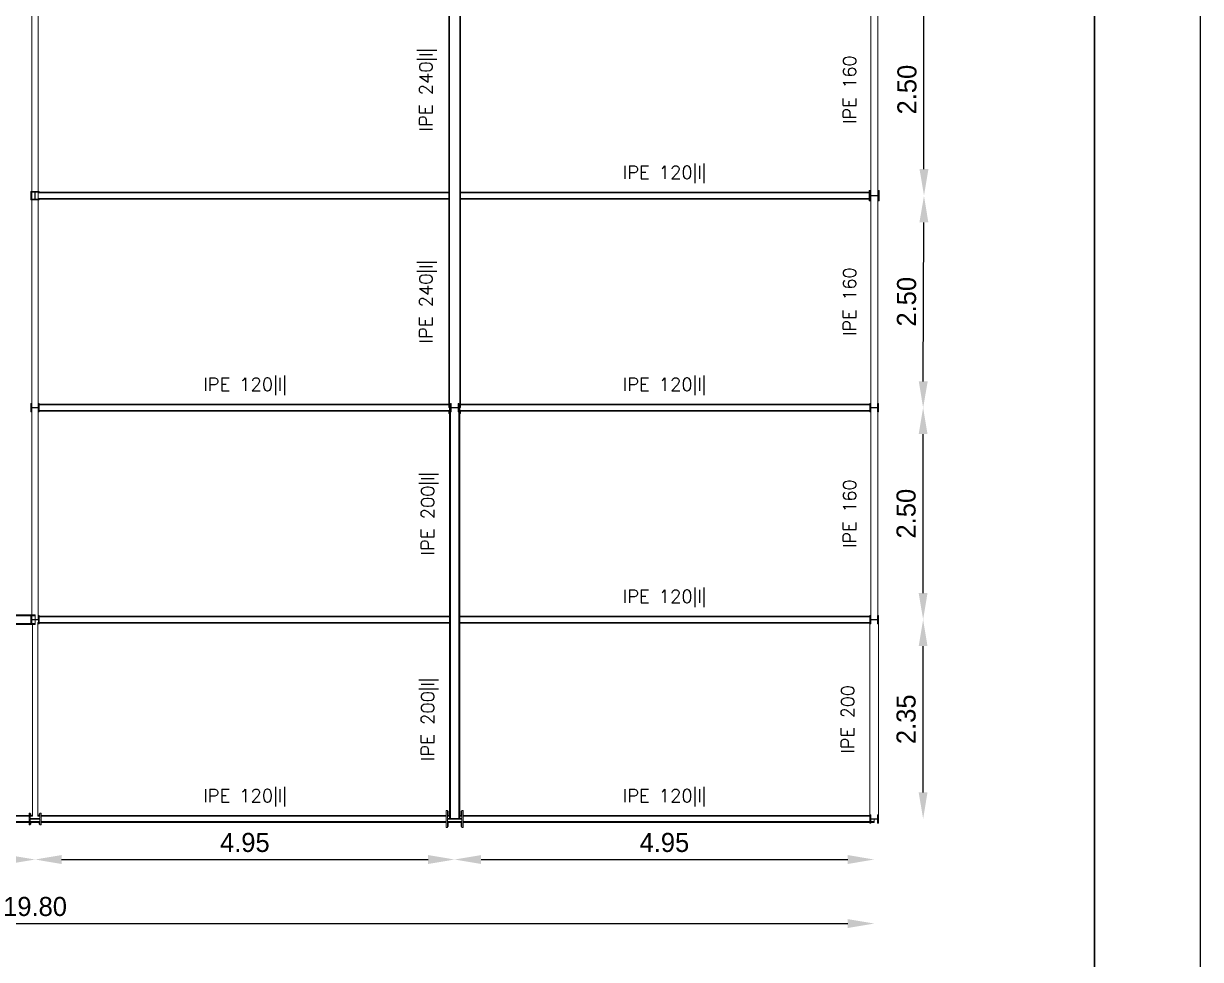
# Model space of a CAD drawing. Header units: inches. Extents: x 72863 to 72995, y 49095 to 49225.
# Drawn here: x 72983.54 to 72994.65, y 49207.05 to 49215.88 of the extents above; entities that cross this region are included whole.
import ezdxf
from ezdxf.enums import TextEntityAlignment as Align

# ---------------------------------------------------------------- set-up
doc = ezdxf.new("R2010")
doc.units = ezdxf.units.IN
doc.layers.get('0').update_dxf_attribs({"lineweight": 15})
for name, color, linetype, lineweight in [('BARRAS_DE_ACERO', 7, 'Continuous', 9), ('Cotas', 200, 'Continuous', 9), ('REFERENCIA_DE_LAS_BARRAS', 2, 'Continuous', 9)]:
    doc.layers.add(name, color=color, linetype=linetype, lineweight=lineweight)
doc.layers.add('VG', color=7, linetype='Continuous')
doc.styles.add('CYPETXT', font='romans__.ttf', dxfattribs={"height": 0.2})
doc.styles.add('RomanS', font='')
doc.styles.get('RomanS').set_extended_font_data('Porsche')
doc.dimstyles.new('100-color', dxfattribs={"dimtxt": 0.18, "dimasz": 0.25, "dimexe": 0, "dimexo": 0.5, "dimgap": 0.07, "dimtad": 1, "dimlfac": 1.25, "dimzin": 4, "dimdsep": 46, "dimtxsty": 'RomanS', "dimcen": 0.1, "dimse1": 1, "dimse2": 1, "dimadec": 0, "dimazin": 0, "dimtfac": 1, "dimtix": 1, "dimtmove": 2, "dimatfit": 3, "dimfxl": 1, "dimtvp": 1.058824, "dimtolj": 1, "dimtzin": 1, "dimarcsym": 0})

# ---------------------------------------------------------------- blocks, each defined once
blk = doc.blocks.new('PLANTILLA')
at = {"layer": 'VG'}
for p, q in [((72904.71, 49195.011), (72904.71, 49224.711)), ((72903.71, 49223.711), (72903.71, 49196.011))]:
    blk.add_line(p, q, dxfattribs=at)
blk.add_lwpolyline([(72903.71, 49199.561), (72903.71, 49223.711), (72864.71, 49223.711), (72864.71, 49196.011), (72885.71, 49196.011), (72885.71, 49199.611)], dxfattribs=at)
blk = doc.blocks.new('*D228')
at = {"layer": 'Cotas', "color": 0, "lineweight": -2, "transparency": 16777216}
blk.add_line((72979.938, 49207.996), (72983.398, 49207.996), dxfattribs=at)
at = {"layer": 'Cotas', "color": 0, "transparency": 16777216}
for points in [[(72979.938, 49208.038), (72979.938, 49207.954), (72979.688, 49207.996)], [(72983.398, 49208.038), (72983.398, 49207.954), (72983.648, 49207.996)]]:
    blk.add_solid(points, dxfattribs=at)
at = {"layer": 'Defpoints', "color": 0, "transparency": 16777216}
for p in [(72979.688, 49208.345), (72983.648, 49208.345), (72983.648, 49207.996)]:
    blk.add_point(p, dxfattribs=at)
at = {"layer": 'Cotas', "color": 0, "transparency": 16777216, "insert": (72981.668, 49208.156), "char_height": 0.18, "attachment_point": 5, "style": 'RomanS'}
blk.add_mtext('\\A1;4.95', dxfattribs=at)
blk = doc.blocks.new('*D229')
at = {"layer": 'Cotas', "color": 0, "lineweight": -2, "transparency": 16777216}
blk.add_line((72983.898, 49207.996), (72987.358, 49207.996), dxfattribs=at)
at = {"layer": 'Cotas', "color": 0, "transparency": 16777216}
for points in [[(72983.898, 49208.038), (72983.898, 49207.954), (72983.648, 49207.996)], [(72987.358, 49208.038), (72987.358, 49207.954), (72987.608, 49207.996)]]:
    blk.add_solid(points, dxfattribs=at)
at = {"layer": 'Defpoints', "color": 0, "transparency": 16777216}
for p in [(72983.648, 49208.345), (72987.608, 49208.345), (72987.608, 49207.996)]:
    blk.add_point(p, dxfattribs=at)
at = {"layer": 'Cotas', "color": 0, "transparency": 16777216, "insert": (72985.628, 49208.156), "char_height": 0.18, "attachment_point": 5, "style": 'RomanS'}
blk.add_mtext('\\A1;4.95', dxfattribs=at)
blk = doc.blocks.new('*D230')
at = {"layer": 'Cotas', "color": 0, "lineweight": -2, "transparency": 16777216}
blk.add_line((72987.858, 49207.996), (72991.318, 49207.996), dxfattribs=at)
at = {"layer": 'Cotas', "color": 0, "transparency": 16777216}
for points in [[(72987.858, 49208.038), (72987.858, 49207.954), (72987.608, 49207.996)], [(72991.318, 49208.038), (72991.318, 49207.954), (72991.568, 49207.996)]]:
    blk.add_solid(points, dxfattribs=at)
at = {"layer": 'Defpoints', "color": 0, "transparency": 16777216}
for p in [(72987.608, 49208.345), (72991.568, 49208.345), (72991.568, 49207.996)]:
    blk.add_point(p, dxfattribs=at)
at = {"layer": 'Cotas', "color": 0, "transparency": 16777216, "insert": (72989.588, 49208.156), "char_height": 0.18, "attachment_point": 5, "style": 'RomanS'}
blk.add_mtext('\\A1;4.95', dxfattribs=at)
blk = doc.blocks.new('*D231')
at = {"layer": 'Cotas', "color": 0, "lineweight": -2, "transparency": 16777216}
blk.add_line((72992.03, 49208.629), (72992.03, 49210.009), dxfattribs=at)
at = {"layer": 'Cotas', "color": 0, "transparency": 16777216}
for points in [[(72991.988, 49210.009), (72992.071, 49210.009), (72992.03, 49210.259)], [(72991.988, 49208.629), (72992.071, 49208.629), (72992.03, 49208.379)]]:
    blk.add_solid(points, dxfattribs=at)
at = {"layer": 'Defpoints', "color": 0, "transparency": 16777216}
for p in [(72991.608, 49210.259), (72992.03, 49210.259), (72991.608, 49208.379)]:
    blk.add_point(p, dxfattribs=at)
at = {"layer": 'Cotas', "color": 0, "transparency": 16777216, "insert": (72991.87, 49209.319), "char_height": 0.18, "attachment_point": 5, "rotation": 90, "style": 'RomanS'}
blk.add_mtext('\\A1;2.35', dxfattribs=at)
blk = doc.blocks.new('*D232')
at = {"layer": 'Cotas', "color": 0, "lineweight": -2, "transparency": 16777216}
blk.add_line((72992.03, 49210.509), (72992.03, 49212.009), dxfattribs=at)
at = {"layer": 'Cotas', "color": 0, "transparency": 16777216}
for points in [[(72991.988, 49212.009), (72992.071, 49212.009), (72992.03, 49212.259)], [(72991.988, 49210.509), (72992.071, 49210.509), (72992.03, 49210.259)]]:
    blk.add_solid(points, dxfattribs=at)
at = {"layer": 'Defpoints', "color": 0, "transparency": 16777216}
for p in [(72991.608, 49212.259), (72992.03, 49212.259), (72991.608, 49210.259)]:
    blk.add_point(p, dxfattribs=at)
at = {"layer": 'Cotas', "color": 0, "transparency": 16777216, "insert": (72991.87, 49211.259), "char_height": 0.18, "attachment_point": 5, "rotation": 90, "style": 'RomanS'}
blk.add_mtext('\\A1;2.50', dxfattribs=at)
blk = doc.blocks.new('*D233')
at = {"layer": 'Cotas', "color": 0, "lineweight": -2, "transparency": 16777216}
blk.add_line((72992.031, 49212.507), (72992.037, 49214.007), dxfattribs=at)
at = {"layer": 'Cotas', "color": 0, "transparency": 16777216}
for points in [[(72991.995, 49214.007), (72992.079, 49214.007), (72992.038, 49214.257)], [(72991.989, 49212.507), (72992.073, 49212.507), (72992.03, 49212.257)]]:
    blk.add_solid(points, dxfattribs=at)
at = {"layer": 'Defpoints', "color": 0, "transparency": 16777216}
for p in [(72991.616, 49214.259), (72992.038, 49214.257), (72991.608, 49212.259)]:
    blk.add_point(p, dxfattribs=at)
at = {"layer": 'Cotas', "color": 0, "transparency": 16777216, "insert": (72991.874, 49213.258), "char_height": 0.18, "attachment_point": 5, "rotation": 89.7708, "style": 'RomanS'}
blk.add_mtext('\\A1;2.50', dxfattribs=at)
blk = doc.blocks.new('*D234')
at = {"layer": 'Cotas', "color": 0, "lineweight": -2, "transparency": 16777216}
blk.add_line((72992.038, 49214.509), (72992.038, 49216.009), dxfattribs=at)
at = {"layer": 'Cotas', "color": 0, "transparency": 16777216}
for points in [[(72991.996, 49216.009), (72992.08, 49216.009), (72992.038, 49216.259)], [(72991.996, 49214.509), (72992.08, 49214.509), (72992.038, 49214.259)]]:
    blk.add_solid(points, dxfattribs=at)
at = {"layer": 'Defpoints', "color": 0, "transparency": 16777216}
for p in [(72991.616, 49216.259), (72992.038, 49216.259), (72991.616, 49214.259)]:
    blk.add_point(p, dxfattribs=at)
at = {"layer": 'Cotas', "color": 0, "transparency": 16777216, "insert": (72991.878, 49215.259), "char_height": 0.18, "attachment_point": 5, "rotation": 90, "style": 'RomanS'}
blk.add_mtext('\\A1;2.50', dxfattribs=at)
blk = doc.blocks.new('*D237')
at = {"layer": 'Cotas', "color": 0, "lineweight": -2, "transparency": 16777216}
blk.add_line((72975.978, 49207.392), (72991.318, 49207.392), dxfattribs=at)
at = {"layer": 'Cotas', "color": 0, "transparency": 16777216}
for points in [[(72975.978, 49207.434), (72975.978, 49207.35), (72975.728, 49207.392)], [(72991.318, 49207.434), (72991.318, 49207.35), (72991.568, 49207.392)]]:
    blk.add_solid(points, dxfattribs=at)
at = {"layer": 'Defpoints', "color": 0, "transparency": 16777216}
for p in [(72975.728, 49208.349), (72991.568, 49208.345), (72991.568, 49207.392)]:
    blk.add_point(p, dxfattribs=at)
at = {"layer": 'Cotas', "color": 0, "transparency": 16777216, "insert": (72983.648, 49207.552), "char_height": 0.18, "attachment_point": 5, "style": 'RomanS'}
blk.add_mtext('\\A1;19.80', dxfattribs=at)

msp = doc.modelspace()

# ---------------------------------------------------------------- linework, layer by layer
at = {"layer": 'BARRAS_DE_ACERO'}
for p, q in [((72983.619, 49214.2989), (72983.619, 49216.2561)), ((72983.6774, 49216.2253), (72983.6774, 49214.2989)), ((72987.5602, 49216.2479), (72987.5602, 49214.2925)), ((72987.6562, 49216.2029), (72987.6562, 49214.2925)), ((72987.6642, 49216.2029), (72987.6642, 49214.2925)), ((72991.5354, 49214.2989), (72991.5354, 49216.2189)), ((72991.601, 49216.2189), (72991.601, 49214.2989)), ((72983.6774, 49214.2989), (72983.619, 49214.2989)), ((72991.5202, 49214.3069), (72991.5202, 49214.2925)), ((72991.529, 49214.2989), (72991.5354, 49214.2989)), ((72991.529, 49214.2989), (72991.529, 49214.2925)), ((72991.5354, 49214.2925), (72991.5354, 49214.2989)), ((72991.601, 49214.2989), (72991.6074, 49214.2989)), ((72991.601, 49214.2615), (72991.601, 49214.2989)), ((72991.6074, 49214.2989), (72991.6074, 49214.3069)), ((72991.6074, 49214.2615), (72991.6074, 49214.2989)), ((72983.6082, 49214.2909), (72983.6162, 49214.2909)), ((72983.6082, 49214.2269), (72983.6162, 49214.2269)), ((72983.6082, 49214.2269), (72983.6082, 49214.2189)), ((72983.619, 49214.2189), (72983.6082, 49214.2189)), ((72983.6162, 49214.2909), (72983.619, 49214.2909)), ((72983.6162, 49214.2909), (72983.6162, 49214.2613)), ((72983.6162, 49214.2613), (72983.619, 49214.2613)), ((72983.619, 49214.2909), (72983.6458, 49214.2909)), ((72983.619, 49214.2613), (72983.619, 49214.2909)), ((72983.619, 49214.2565), (72983.619, 49214.2613)), ((72983.619, 49214.2565), (72983.619, 49214.2269)), ((72983.619, 49214.2189), (72983.6774, 49214.2189)), ((72983.619, 49214.2189), (72983.619, 49212.2613)), ((72983.6458, 49214.2269), (72983.6458, 49214.2909)), ((72983.6506, 49214.2909), (72983.6774, 49214.2909)), ((72983.6506, 49214.2909), (72983.6506, 49214.2845)), ((72983.6506, 49214.2613), (72983.6506, 49214.2845)), ((72983.6506, 49214.2333), (72983.6506, 49214.2591)), ((72983.6506, 49214.2333), (72983.6506, 49214.2269)), ((72983.6774, 49214.2269), (72983.6506, 49214.2269)), ((72987.5522, 49214.2333), (72983.6774, 49214.2333)), ((72983.6774, 49214.2269), (72983.6774, 49214.2333)), ((72983.6774, 49214.2189), (72983.6882, 49214.2189)), ((72983.6774, 49212.2925), (72983.6774, 49214.2189)), ((72987.5522, 49214.2253), (72983.6882, 49214.2253)), ((72983.6882, 49214.2189), (72983.6882, 49214.2253)), ((72987.5522, 49214.2845), (72987.5522, 49214.2333)), ((72987.5522, 49214.2253), (72987.5522, 49214.2333)), ((72987.5522, 49212.2925), (72987.5522, 49214.2253)), ((72987.5602, 49214.2845), (72987.5602, 49214.2925)), ((72987.5602, 49214.2333), (72987.5602, 49214.2845)), ((72987.5602, 49214.2253), (72987.5602, 49214.2333)), ((72987.5602, 49212.2589), (72987.5602, 49214.2253)), ((72987.6562, 49214.2845), (72987.6562, 49214.2925)), ((72987.6562, 49214.2333), (72987.6562, 49214.2845)), ((72987.6562, 49214.2333), (72987.6562, 49214.2253)), ((72987.6562, 49212.2589), (72987.6562, 49214.2253)), ((72987.6642, 49214.2925), (72991.5202, 49214.2925)), ((72987.6642, 49214.2845), (72987.6642, 49214.2925)), ((72987.6642, 49214.2333), (72987.6642, 49214.2845)), ((72991.5202, 49214.2845), (72987.6642, 49214.2845)), ((72987.6642, 49214.2333), (72991.5202, 49214.2333)), ((72987.6642, 49214.2253), (72987.6642, 49214.2333)), ((72987.6642, 49212.2925), (72987.6642, 49214.2253)), ((72991.5202, 49214.2606), (72991.5202, 49214.2333)), ((72991.5202, 49214.2333), (72991.5202, 49214.2253)), ((72991.529, 49214.2109), (72991.5202, 49214.2109)), ((72991.5354, 49214.2925), (72991.529, 49214.2925)), ((72991.529, 49214.2845), (72991.529, 49214.2925)), ((72991.529, 49214.2845), (72991.529, 49214.2615)), ((72991.5354, 49214.2845), (72991.529, 49214.2845)), ((72991.529, 49214.2615), (72991.5354, 49214.2615)), ((72991.529, 49214.2333), (72991.529, 49214.2253)), ((72991.529, 49214.2333), (72991.5354, 49214.2333)), ((72991.529, 49214.2253), (72991.529, 49214.2189)), ((72991.5354, 49214.2189), (72991.529, 49214.2189)), ((72991.529, 49214.2109), (72991.529, 49214.2189)), ((72991.5354, 49214.2925), (72991.5354, 49214.2845)), ((72991.5354, 49214.2615), (72991.5354, 49214.2845)), ((72991.5361, 49214.2615), (72991.5354, 49214.2615)), ((72991.5354, 49214.2333), (72991.5354, 49214.2253)), ((72991.5354, 49214.2189), (72991.5354, 49212.2989)), ((72991.6002, 49214.2563), (72991.5682, 49214.2563)), ((72991.6002, 49214.2615), (72991.601, 49214.2615)), ((72991.601, 49214.2563), (72991.6002, 49214.2563)), ((72991.601, 49214.2615), (72991.6074, 49214.2615)), ((72991.601, 49214.2563), (72991.601, 49214.2189)), ((72991.6074, 49214.2189), (72991.601, 49214.2189)), ((72983.6082, 49212.2989), (72983.6082, 49212.2189)), ((72983.6162, 49212.2989), (72983.6082, 49212.2989)), ((72983.6162, 49212.2613), (72983.6162, 49212.2989)), ((72983.6802, 49212.2989), (72983.6802, 49212.2925)), ((72983.6802, 49212.2989), (72983.6882, 49212.2989)), ((72983.6882, 49212.2925), (72983.6882, 49212.2989)), ((72987.5682, 49212.2989), (72987.5682, 49212.2589)), ((72987.5762, 49212.2989), (72987.5682, 49212.2989)), ((72987.5762, 49212.2989), (72987.5762, 49212.2613)), ((72987.6402, 49212.2989), (72987.6482, 49212.2989)), ((72987.6482, 49212.2589), (72987.6482, 49212.2989)), ((72991.5282, 49212.2989), (72991.5354, 49212.2989)), ((72991.5282, 49212.2989), (72991.5282, 49212.2925)), ((72991.5354, 49212.2989), (72991.5362, 49212.2989)), ((72991.5362, 49212.2989), (72991.5362, 49212.2925)), ((72991.6002, 49212.2989), (72991.6002, 49212.2613)), ((72991.601, 49212.2989), (72991.6002, 49212.2989)), ((72991.6082, 49212.2189), (72991.6082, 49212.2989)), ((72983.6162, 49212.2189), (72983.6082, 49212.2189)), ((72983.6162, 49212.2613), (72983.619, 49212.2613)), ((72983.6162, 49212.2565), (72983.6162, 49212.2189)), ((72983.619, 49212.2565), (72983.6162, 49212.2565)), ((72983.6774, 49212.2613), (72983.619, 49212.2613)), ((72983.619, 49210.3033), (72983.619, 49212.2565)), ((72983.6774, 49212.2565), (72983.619, 49212.2565)), ((72983.6774, 49212.2613), (72983.6802, 49212.2613)), ((72983.6774, 49212.2333), (72983.6774, 49212.2253)), ((72983.6774, 49212.2253), (72983.6774, 49210.2925)), ((72983.6774, 49212.2253), (72983.6802, 49212.2253)), ((72983.6802, 49212.2613), (72983.6802, 49212.2845)), ((72983.6802, 49212.2253), (72983.6802, 49212.2333)), ((72983.6802, 49212.2189), (72983.6802, 49212.2253)), ((72983.6882, 49212.2189), (72983.6802, 49212.2189)), ((72983.6882, 49212.2845), (72983.6882, 49212.2606)), ((72983.6882, 49212.2606), (72983.6882, 49212.2571)), ((72983.6882, 49212.2571), (72983.6882, 49212.2333)), ((72983.6882, 49212.2333), (72983.6882, 49212.2253)), ((72983.6882, 49212.2253), (72983.6882, 49212.2189)), ((72983.6882, 49212.2253), (72987.5522, 49212.2253)), ((72987.5522, 49212.2845), (72987.5522, 49212.2589)), ((72987.5602, 49212.2589), (72987.5522, 49212.2589)), ((72987.5522, 49212.2253), (72987.5602, 49212.2253)), ((72987.5522, 49212.2029), (72987.5522, 49212.2253)), ((72987.5602, 49212.2029), (72987.5522, 49212.2029)), ((72987.5602, 49212.2333), (72987.5602, 49212.2589)), ((72987.5602, 49212.2589), (72987.5682, 49212.2589)), ((72987.5682, 49212.2589), (72987.5682, 49212.2189)), ((72987.5682, 49210.2925), (72987.5682, 49212.2189)), ((72987.5762, 49212.2189), (72987.5682, 49212.2189)), ((72987.6107, 49212.2613), (72987.5762, 49212.2613)), ((72987.5762, 49212.2565), (72987.5762, 49212.2189)), ((72987.5762, 49212.2565), (72987.6105, 49212.2565)), ((72987.6105, 49212.2565), (72987.6402, 49212.2565)), ((72987.6402, 49212.2565), (72987.6402, 49212.2189)), ((72987.6482, 49212.2189), (72987.6402, 49212.2189)), ((72987.6482, 49212.2189), (72987.6482, 49212.2589)), ((72987.6562, 49212.2589), (72987.6482, 49212.2589)), ((72987.6482, 49212.2189), (72987.6482, 49210.2925)), ((72987.6562, 49212.2589), (72987.6562, 49212.2333)), ((72987.6642, 49212.2589), (72987.6562, 49212.2589)), ((72987.6562, 49212.2333), (72991.5282, 49212.2333)), ((72987.6562, 49212.2253), (72987.6562, 49212.2333)), ((72987.6642, 49212.2253), (72987.6562, 49212.2253)), ((72987.6562, 49210.2925), (72987.6562, 49212.2029)), ((72987.6642, 49212.2925), (72987.6642, 49212.2845)), ((72987.6642, 49212.2925), (72991.5282, 49212.2925)), ((72987.6642, 49212.2845), (72991.5282, 49212.2845)), ((72987.6642, 49212.2589), (72987.6642, 49212.2845)), ((72987.6642, 49212.2029), (72987.6642, 49212.2253)), ((72991.5282, 49212.2253), (72987.6642, 49212.2253)), ((72991.5282, 49212.2845), (72991.5282, 49212.2925)), ((72991.5282, 49212.2845), (72991.5282, 49212.2606)), ((72991.5282, 49212.2333), (72991.5282, 49212.2606)), ((72991.5282, 49212.2333), (72991.5282, 49212.2253)), ((72991.5282, 49212.2253), (72991.5282, 49212.2189)), ((72991.5354, 49212.2189), (72991.5282, 49212.2189)), ((72991.5362, 49212.2189), (72991.5354, 49212.2189)), ((72991.5354, 49210.2989), (72991.5354, 49212.2189)), ((72991.5362, 49212.2861), (72991.5362, 49212.2925)), ((72991.5362, 49212.2845), (72991.5362, 49212.2861)), ((72991.5362, 49212.2613), (72991.5362, 49212.2845)), ((72991.5362, 49212.2613), (72991.6002, 49212.2613)), ((72991.5362, 49212.2189), (72991.5362, 49212.2565)), ((72991.6002, 49212.2565), (72991.5362, 49212.2565)), ((72991.6002, 49212.2565), (72991.6002, 49212.2189)), ((72991.601, 49212.2189), (72991.6002, 49212.2189)), ((72991.601, 49212.2189), (72991.6082, 49212.2189)), ((72975.7282, 49210.3033), (72983.619, 49210.3033)), ((72983.6082, 49210.2989), (72983.6162, 49210.2989)), ((72983.6082, 49210.2989), (72983.6082, 49210.2953)), ((72983.6482, 49210.3033), (72983.619, 49210.3033)), ((72983.6482, 49210.2953), (72983.6482, 49210.3033)), ((72983.6802, 49210.2989), (72983.6882, 49210.2989)), ((72983.6802, 49210.2989), (72983.6802, 49210.2925)), ((72991.5282, 49210.2925), (72991.5282, 49210.2989)), ((72991.6002, 49210.2989), (72991.601, 49210.2989)), ((72991.6002, 49210.2989), (72991.6002, 49210.2613)), ((72991.6082, 49210.2989), (72991.6082, 49210.2189)), ((72979.7138, 49210.2145), (72983.6226, 49210.2145)), ((72983.6082, 49210.2225), (72979.7282, 49210.2225)), ((72983.6082, 49210.2189), (72983.6162, 49210.2189)), ((72983.6162, 49210.2953), (72983.6482, 49210.2953)), ((72983.6162, 49210.2613), (72983.6482, 49210.2613)), ((72983.6162, 49210.2225), (72983.6162, 49210.2565)), ((72983.6482, 49210.2565), (72983.6162, 49210.2565)), ((72983.6162, 49210.2225), (72983.6482, 49210.2225)), ((72983.6162, 49210.2189), (72983.6162, 49210.2225)), ((72983.6226, 49210.2145), (72983.6482, 49210.2145)), ((72983.6226, 49208.4125), (72983.6226, 49210.2145)), ((72983.6482, 49210.2845), (72983.6482, 49210.2953)), ((72983.6482, 49210.2613), (72983.6482, 49210.2845)), ((72983.6774, 49210.2613), (72983.6482, 49210.2613)), ((72983.6482, 49210.2565), (72983.6482, 49210.2333)), ((72983.6482, 49210.2565), (72983.6487, 49210.2565)), ((72983.6802, 49210.2565), (72983.6487, 49210.2565)), ((72983.6738, 49210.2253), (72983.6738, 49210.2333)), ((72983.6738, 49208.4125), (72983.6738, 49210.2253)), ((72983.6802, 49210.2925), (72983.6774, 49210.2925)), ((72983.6774, 49210.2925), (72983.6774, 49210.2845)), ((72983.6802, 49210.2845), (72983.6774, 49210.2845)), ((72983.6802, 49210.2845), (72983.6802, 49210.2925)), ((72983.6802, 49210.2613), (72983.6802, 49210.2845)), ((72983.6802, 49210.2565), (72983.6802, 49210.2333)), ((72983.6882, 49210.2189), (72983.6802, 49210.2189)), ((72983.6882, 49210.2845), (72983.6882, 49210.2925)), ((72983.6882, 49210.2845), (72983.6882, 49210.2606)), ((72983.6882, 49210.2571), (72983.6882, 49210.2606)), ((72983.6882, 49210.2253), (72983.6882, 49210.2189)), ((72987.5602, 49210.2333), (72987.5602, 49210.2253)), ((72987.5682, 49210.2845), (72987.5682, 49210.2925)), ((72987.5682, 49208.3825), (72987.5682, 49210.2845)), ((72987.6482, 49210.2845), (72987.6482, 49210.2925)), ((72987.6562, 49210.2925), (72991.5282, 49210.2925)), ((72987.6562, 49210.2845), (72987.6562, 49210.2925)), ((72987.6562, 49210.2845), (72987.6562, 49210.2606)), ((72991.5282, 49210.2845), (72987.6562, 49210.2845)), ((72987.6562, 49210.2333), (72991.5282, 49210.2333)), ((72991.5282, 49210.2925), (72991.5282, 49210.2845)), ((72991.5282, 49210.2845), (72991.5282, 49210.2333)), ((72991.5282, 49210.2333), (72991.5282, 49210.2253)), ((72991.5362, 49210.2189), (72991.5282, 49210.2189)), ((72991.5282, 49208.4189), (72991.5282, 49210.2189)), ((72991.5362, 49210.2565), (72991.5362, 49210.2333)), ((72991.6002, 49210.2565), (72991.5362, 49210.2565)), ((72991.5362, 49210.2333), (72991.5362, 49210.2189)), ((72991.6002, 49210.2565), (72991.6002, 49210.2189)), ((72991.6002, 49210.2189), (72991.6082, 49210.2189)), ((72991.6082, 49208.4189), (72991.6082, 49210.2189)), ((72983.5922, 49208.4349), (72983.6018, 49208.4349)), ((72983.5922, 49208.4125), (72983.5922, 49208.4349)), ((72983.6018, 49208.4349), (72983.6018, 49208.4269)), ((72983.6018, 49208.4269), (72983.609, 49208.4269)), ((72983.6018, 49208.4125), (72983.6018, 49208.4269)), ((72983.6018, 49208.4125), (72983.609, 49208.4125)), ((72983.6018, 49208.4045), (72983.6018, 49208.4125)), ((72983.609, 49208.4269), (72983.609, 49208.4125)), ((72983.6226, 49208.4125), (72983.609, 49208.4125)), ((72983.6738, 49208.4125), (72983.6738, 49208.4045)), ((72983.6874, 49208.4125), (72983.6738, 49208.4125)), ((72983.6874, 49208.4269), (72983.6874, 49208.4125)), ((72983.6946, 49208.4269), (72983.6874, 49208.4269)), ((72983.6946, 49208.4349), (72983.6946, 49208.4269)), ((72983.6946, 49208.4349), (72983.7042, 49208.4349)), ((72983.6946, 49208.4269), (72983.6946, 49208.4125)), ((72983.7042, 49208.4125), (72983.7042, 49208.4349)), ((72983.7042, 49208.4125), (72987.5282, 49208.4125)), ((72983.7042, 49208.4045), (72983.7042, 49208.4125)), ((72987.5282, 49208.4125), (72987.5282, 49208.4589)), ((72987.5402, 49208.4589), (72987.5282, 49208.4589)), ((72987.5402, 49208.4509), (72987.5402, 49208.4589)), ((72987.5474, 49208.4509), (72987.5402, 49208.4509)), ((72987.5402, 49208.4509), (72987.5402, 49208.4125)), ((72987.5474, 49208.4125), (72987.5402, 49208.4125)), ((72987.5402, 49208.4045), (72987.5402, 49208.4125)), ((72987.5474, 49208.4125), (72987.5474, 49208.4509)), ((72987.5474, 49208.4125), (72987.5602, 49208.4125)), ((72987.669, 49208.4509), (72987.6762, 49208.4509)), ((72987.6762, 49208.4589), (72987.6762, 49208.4509)), ((72987.6762, 49208.4589), (72987.6882, 49208.4589)), ((72987.6882, 49208.4125), (72987.6882, 49208.4589)), ((72991.5362, 49208.4189), (72991.5282, 49208.4189)), ((72991.5362, 49208.4189), (72991.5362, 49208.3813)), ((72991.6002, 49208.4189), (72991.6082, 49208.4189)), ((72991.6002, 49208.3813), (72991.6002, 49208.4189)), ((72983.6018, 49208.4045), (72983.609, 49208.4045)), ((72983.6018, 49208.3817), (72983.6018, 49208.4045)), ((72983.6738, 49208.3817), (72983.6018, 49208.3817)), ((72983.6018, 49208.3533), (72983.6018, 49208.3761)), ((72983.6946, 49208.3761), (72983.6018, 49208.3761)), ((72983.6874, 49208.3533), (72983.6018, 49208.3533)), ((72983.6018, 49208.3533), (72983.6018, 49208.3453)), ((72983.6018, 49208.3453), (72983.6018, 49208.3309)), ((72983.6018, 49208.3453), (72983.609, 49208.3453)), ((72983.6018, 49208.3309), (72983.609, 49208.3309)), ((72983.609, 49208.3453), (72983.609, 49208.3309)), ((72983.6874, 49208.3453), (72983.609, 49208.3453)), ((72983.6738, 49208.4045), (72983.6946, 49208.4045)), ((72983.6946, 49208.3817), (72983.6738, 49208.3817)), ((72983.6874, 49208.3309), (72983.6874, 49208.3453)), ((72983.6874, 49208.3453), (72983.6946, 49208.3453)), ((72983.6946, 49208.3309), (72983.6874, 49208.3309)), ((72983.6946, 49208.4045), (72983.6946, 49208.3817)), ((72983.6946, 49208.3453), (72983.6946, 49208.3533)), ((72983.6946, 49208.3453), (72983.6946, 49208.3309)), ((72983.6946, 49208.3229), (72983.6946, 49208.3309)), ((72983.6946, 49208.3229), (72983.7042, 49208.3229)), ((72987.5282, 49208.3533), (72987.5282, 49208.3453)), ((72987.5282, 49208.3453), (72987.5282, 49208.2989)), ((72987.5402, 49208.2989), (72987.5282, 49208.2989)), ((72987.5402, 49208.4045), (72987.5474, 49208.4045)), ((72987.5402, 49208.3825), (72987.5402, 49208.4045)), ((72987.5602, 49208.3825), (72987.5402, 49208.3825)), ((72987.5402, 49208.3533), (72987.5402, 49208.3753)), ((72987.6762, 49208.3753), (72987.5402, 49208.3753)), ((72987.5402, 49208.3453), (72987.5402, 49208.3533)), ((72987.5402, 49208.3533), (72987.6762, 49208.3533)), ((72987.5402, 49208.3453), (72987.5474, 49208.3453)), ((72987.5402, 49208.2989), (72987.5402, 49208.3069)), ((72987.5474, 49208.3453), (72987.5474, 49208.3069)), ((72987.5682, 49208.3825), (72987.6482, 49208.3825)), ((72987.6482, 49208.3825), (72987.6562, 49208.3825)), ((72987.6562, 49208.3825), (72987.6562, 49208.4045)), ((72987.6762, 49208.4045), (72987.6562, 49208.4045)), ((72987.669, 49208.3453), (72987.6762, 49208.3453)), ((72987.6762, 49208.3753), (72987.6762, 49208.3533)), ((72987.6762, 49208.3533), (72987.6762, 49208.3453)), ((72987.6762, 49208.3453), (72987.6762, 49208.3069)), ((72987.6882, 49208.2989), (72987.6762, 49208.2989)), ((72987.6882, 49208.3533), (72987.6882, 49208.3453)), ((72987.6882, 49208.2989), (72987.6882, 49208.3453)), ((72991.5362, 49208.3813), (72991.6002, 49208.3813)), ((72991.5682, 49208.3453), (72991.5362, 49208.3453)), ((72991.5682, 49208.3765), (72991.5682, 49208.3533)), ((72991.5682, 49208.3533), (72991.5682, 49208.3453))]:
    msp.add_line(p, q, dxfattribs=at)
for points in [[(72987.5522, 49216.2029), (72987.5522, 49214.2925), (72987.5522, 49214.2845), (72983.6774, 49214.2845), (72983.6774, 49214.2333)], [(72983.6082, 49214.2269), (72983.6082, 49214.2909), (72983.6082, 49214.2989), (72983.619, 49214.2989)], [(72983.6774, 49214.2989), (72983.6882, 49214.2989), (72983.6882, 49214.2925), (72987.5522, 49214.2925)], [(72991.529, 49214.2989), (72991.529, 49214.3069), (72991.5202, 49214.3069)], [(72991.6162, 49214.2109), (72991.6162, 49214.3069), (72991.6074, 49214.3069)], [(72983.619, 49214.2565), (72983.6162, 49214.2565), (72983.6162, 49214.2269)], [(72983.6458, 49214.2269), (72983.619, 49214.2269), (72983.6162, 49214.2269)], [(72983.6506, 49214.2613), (72983.6506, 49214.2606), (72983.6506, 49214.2591)], [(72983.6774, 49214.2845), (72983.6774, 49214.2909), (72983.6882, 49214.2909), (72983.6882, 49214.2925)], [(72983.6882, 49214.2253), (72983.6882, 49214.2269), (72983.6774, 49214.2269)], [(72991.5202, 49214.2109), (72991.5202, 49214.2253), (72987.6642, 49214.2253)], [(72991.5202, 49214.2925), (72991.5202, 49214.2845), (72991.5202, 49214.2606)], [(72991.5354, 49214.2563), (72991.529, 49214.2563), (72991.529, 49214.2333)], [(72991.5354, 49214.2189), (72991.5354, 49214.2253), (72991.529, 49214.2253)], [(72991.5682, 49214.2563), (72991.5354, 49214.2563), (72991.5354, 49214.2333)], [(72991.6002, 49214.2615), (72991.5622, 49214.2615), (72991.5361, 49214.2615)], [(72991.6074, 49214.2189), (72991.6074, 49214.2563), (72991.601, 49214.2563)], [(72991.601, 49214.2189), (72991.601, 49212.2989), (72991.6082, 49212.2989)], [(72991.6074, 49214.2189), (72991.6074, 49214.2109), (72991.6162, 49214.2109)], [(72987.6107, 49212.2613), (72987.6402, 49212.2613), (72987.6402, 49212.2989)], [(72983.6802, 49212.2845), (72983.6802, 49212.2925), (72983.6774, 49212.2925), (72983.6774, 49212.2845)], [(72983.6802, 49212.2845), (72983.6774, 49212.2845), (72983.6774, 49212.2613)], [(72983.6802, 49212.2565), (72983.6774, 49212.2565), (72983.6774, 49212.2333)], [(72983.6774, 49212.2333), (72983.6802, 49212.2333), (72983.6802, 49212.2565)], [(72983.6882, 49212.2845), (72987.5522, 49212.2845), (72987.5522, 49212.2925)], [(72987.5522, 49212.2925), (72983.6882, 49212.2925), (72983.6882, 49212.2845)], [(72983.6882, 49212.2333), (72987.5602, 49212.2333), (72987.5602, 49212.2253)], [(72987.5602, 49210.2925), (72987.5602, 49212.2029), (72987.5602, 49212.2253)], [(72987.6562, 49212.2253), (72987.6562, 49212.2029), (72987.6642, 49212.2029)], [(72991.6082, 49210.2989), (72991.601, 49210.2989), (72991.601, 49212.2189)], [(72983.6162, 49210.2613), (72983.6162, 49210.2953), (72983.6162, 49210.2989)], [(72987.5602, 49210.2925), (72983.6882, 49210.2925), (72983.6882, 49210.2989)], [(72991.5282, 49210.2989), (72991.5354, 49210.2989), (72991.5362, 49210.2989)], [(72991.6002, 49210.2613), (72991.5362, 49210.2613), (72991.5362, 49210.2989)], [(72983.6082, 49210.2953), (72979.7282, 49210.2953), (72979.7282, 49210.2225)], [(72983.6082, 49210.2953), (72983.6082, 49210.2225), (72983.6082, 49210.2189)], [(72983.6482, 49210.2333), (72983.6482, 49210.2225), (72983.6482, 49210.2145)], [(72983.6802, 49210.2253), (72983.6802, 49210.2333), (72983.6738, 49210.2333)], [(72983.6738, 49210.2253), (72983.6802, 49210.2253), (72983.6802, 49210.2189)], [(72983.6774, 49210.2845), (72983.6774, 49210.2613), (72983.6802, 49210.2613)], [(72983.6882, 49210.2845), (72987.5602, 49210.2845), (72987.5602, 49210.2925)], [(72983.6882, 49210.2333), (72987.5602, 49210.2333), (72987.5602, 49210.2845)], [(72987.5602, 49210.2253), (72983.6882, 49210.2253), (72983.6882, 49210.2333), (72983.6882, 49210.2571)], [(72987.5474, 49208.4045), (72987.5602, 49208.4045), (72987.5602, 49208.4125), (72987.5602, 49210.2253)], [(72987.6482, 49210.2845), (72987.6482, 49210.2606), (72987.6482, 49208.3825)], [(72987.6562, 49208.4045), (72987.6562, 49208.4125), (72987.6562, 49210.2253), (72987.6562, 49210.2333), (72987.6562, 49210.2606)], [(72991.5282, 49210.2189), (72991.5282, 49210.2253), (72987.6562, 49210.2253)], [(72979.7522, 49208.4125), (72983.5922, 49208.4125), (72983.5922, 49208.4045)], [(72983.6226, 49208.4125), (72983.6226, 49208.4045), (72983.609, 49208.4045)], [(72983.6946, 49208.4045), (72983.6946, 49208.4125), (72983.6874, 49208.4125)], [(72987.5282, 49208.4125), (72987.5282, 49208.4045), (72987.5282, 49208.3533), (72983.7042, 49208.3533), (72983.7042, 49208.3453)], [(72987.669, 49208.4509), (72987.669, 49208.4125), (72987.6562, 49208.4125)], [(72987.6762, 49208.4125), (72987.6762, 49208.4045), (72987.6762, 49208.3825), (72987.6562, 49208.3825)], [(72987.669, 49208.4125), (72987.6762, 49208.4125), (72987.6762, 49208.4509)], [(72991.5282, 49208.4189), (72991.5282, 49208.4125), (72991.5282, 49208.4045), (72987.6882, 49208.4045)], [(72991.5282, 49208.4125), (72987.6882, 49208.4125), (72987.6882, 49208.4045)], [(72991.6082, 49208.4189), (72991.6082, 49208.3389), (72991.6002, 49208.3389)], [(72983.5922, 49208.4045), (72979.7522, 49208.4045), (72979.7522, 49208.3533)], [(72983.5922, 49208.4045), (72983.5922, 49208.3533), (72983.5922, 49208.3453), (72979.7522, 49208.3453), (72979.7522, 49208.3149)], [(72983.5922, 49208.3533), (72979.7522, 49208.3533), (72979.7522, 49208.3453)], [(72983.5922, 49208.3453), (72983.5922, 49208.3229), (72983.6018, 49208.3229), (72983.6018, 49208.3309)], [(72983.6946, 49208.3761), (72983.6946, 49208.3533), (72983.6874, 49208.3533)], [(72987.5282, 49208.4045), (72983.7042, 49208.4045), (72983.7042, 49208.3533)], [(72983.7042, 49208.3229), (72983.7042, 49208.3453), (72987.5282, 49208.3453)], [(72987.5402, 49208.3453), (72987.5402, 49208.3069), (72987.5474, 49208.3069)], [(72987.669, 49208.3069), (72987.669, 49208.3453), (72987.5474, 49208.3453)], [(72987.5682, 49208.3825), (72987.5602, 49208.3825), (72987.5602, 49208.4045)], [(72987.669, 49208.3069), (72987.6762, 49208.3069), (72987.6762, 49208.2989)], [(72987.6882, 49208.4045), (72987.6882, 49208.3533), (72991.5282, 49208.3533)], [(72991.5282, 49208.4045), (72991.5282, 49208.3533), (72991.5282, 49208.3453), (72987.6882, 49208.3453)], [(72991.5282, 49208.3453), (72991.5282, 49208.3389), (72991.5362, 49208.3389)], [(72991.5682, 49208.3765), (72991.5362, 49208.3765), (72991.5362, 49208.3533)], [(72991.5682, 49208.3533), (72991.5362, 49208.3533), (72991.5362, 49208.3453), (72991.5362, 49208.3389)], [(72991.5682, 49208.3765), (72991.6002, 49208.3765), (72991.6002, 49208.3389)]]:
    msp.add_lwpolyline(points, dxfattribs=at)

# ---------------------------------------------------------------- block references
msp.add_blockref('PLANTILLA', (89.9371, 0))

# ---------------------------------------------------------------- texts
at = {"layer": 'REFERENCIA_DE_LAS_BARRAS', "style": 'CYPETXT'}
for s, width, p, p2 in [('IPE 240|I|', 0.866214, (72987.3978, 49214.8647), (72987.3978, 49215.6531)), ('IPE 160', 0.843848, (72991.397, 49214.9367), (72991.397, 49215.5811)), ('IPE 240|I|', 0.866214, (72987.3978, 49212.8647), (72987.3978, 49213.6531)), ('IPE 160', 0.843848, (72991.397, 49212.9367), (72991.397, 49213.5811)), ('IPE 200|I|', 0.866214, (72987.4156, 49210.8647), (72987.4156, 49211.6531)), ('IPE 160', 0.843848, (72991.397, 49210.9367), (72991.397, 49211.5811)), ('IPE 200|I|', 0.866214, (72987.4156, 49208.9247), (72987.4156, 49209.7131)), ('IPE 200', 0.843848, (72991.3795, 49208.9967), (72991.3795, 49209.6411))]:
    msp.add_text(s, height=0.12267, rotation=90, dxfattribs=dict(at, width=width)).set_placement(p, p2, align=Align.FIT)
at = {"layer": 'REFERENCIA_DE_LAS_BARRAS', "style": 'CYPETXT', "width": 0.866214}
for p, p2 in [((72989.194, 49214.4168), (72989.9824, 49214.4168)), ((72985.234, 49212.4168), (72986.0224, 49212.4168)), ((72989.194, 49212.4168), (72989.9824, 49212.4168)), ((72989.194, 49210.4168), (72989.9824, 49210.4168)), ((72985.234, 49208.5368), (72986.0224, 49208.5368)), ((72989.194, 49208.5368), (72989.9824, 49208.5368))]:
    msp.add_text('IPE 120|I|', height=0.12267, dxfattribs=at).set_placement(p, p2, align=Align.FIT)

# ---------------------------------------------------------------- dimensions: what is measured, and where the dimension line sits
at = {"layer": 'Cotas'}
for base, p1, p2, picture, middle in [((72992.0379, 49216.2589), (72991.6162, 49214.2589), (72991.6162, 49216.2589), '*D234', (72991.8779, 49215.2589)), ((72992.0298, 49212.2589), (72991.6082, 49210.2589), (72991.6082, 49212.2589), '*D232', (72991.8698, 49211.2589)), ((72992.0298, 49210.2589), (72991.6082, 49208.3789), (72991.6082, 49210.2589), '*D231', (72991.8698, 49209.3189))]:
    dim = msp.add_linear_dim(base=base, p1=p1, p2=p2, angle=90, dimstyle='100-color', dxfattribs=at)
    dim.commit()
    dim.dimension.update_dxf_attribs({"geometry": picture, "text_midpoint": middle})
dim = msp.add_aligned_dim(p1=(72991.6082, 49212.2589), p2=(72991.6162, 49214.2589), distance=-0.4216, dimstyle='100-color', dxfattribs=at)
dim.commit()
dim.dimension.update_dxf_attribs({"geometry": '*D233', "text_midpoint": (72991.8739, 49213.2578)})
for base, p1, p2, picture, middle in [((72991.5682, 49207.392), (72975.7282, 49208.3493), (72991.5682, 49208.3453), '*D237', (72983.6482, 49207.552)), ((72983.6482, 49207.9959), (72979.6882, 49208.3453), (72983.6482, 49208.3453), '*D228', (72981.6682, 49208.1559)), ((72987.6082, 49207.9959), (72983.6482, 49208.3453), (72987.6082, 49208.3453), '*D229', (72985.6282, 49208.1559)), ((72991.5682, 49207.9959), (72987.6082, 49208.3453), (72991.5682, 49208.3453), '*D230', (72989.5882, 49208.1559))]:
    dim = msp.add_linear_dim(base=base, p1=p1, p2=p2, dimstyle='100-color', dxfattribs=at)
    dim.commit()
    dim.dimension.update_dxf_attribs({"geometry": picture, "text_midpoint": middle})

doc.saveas('drawing.dxf')
